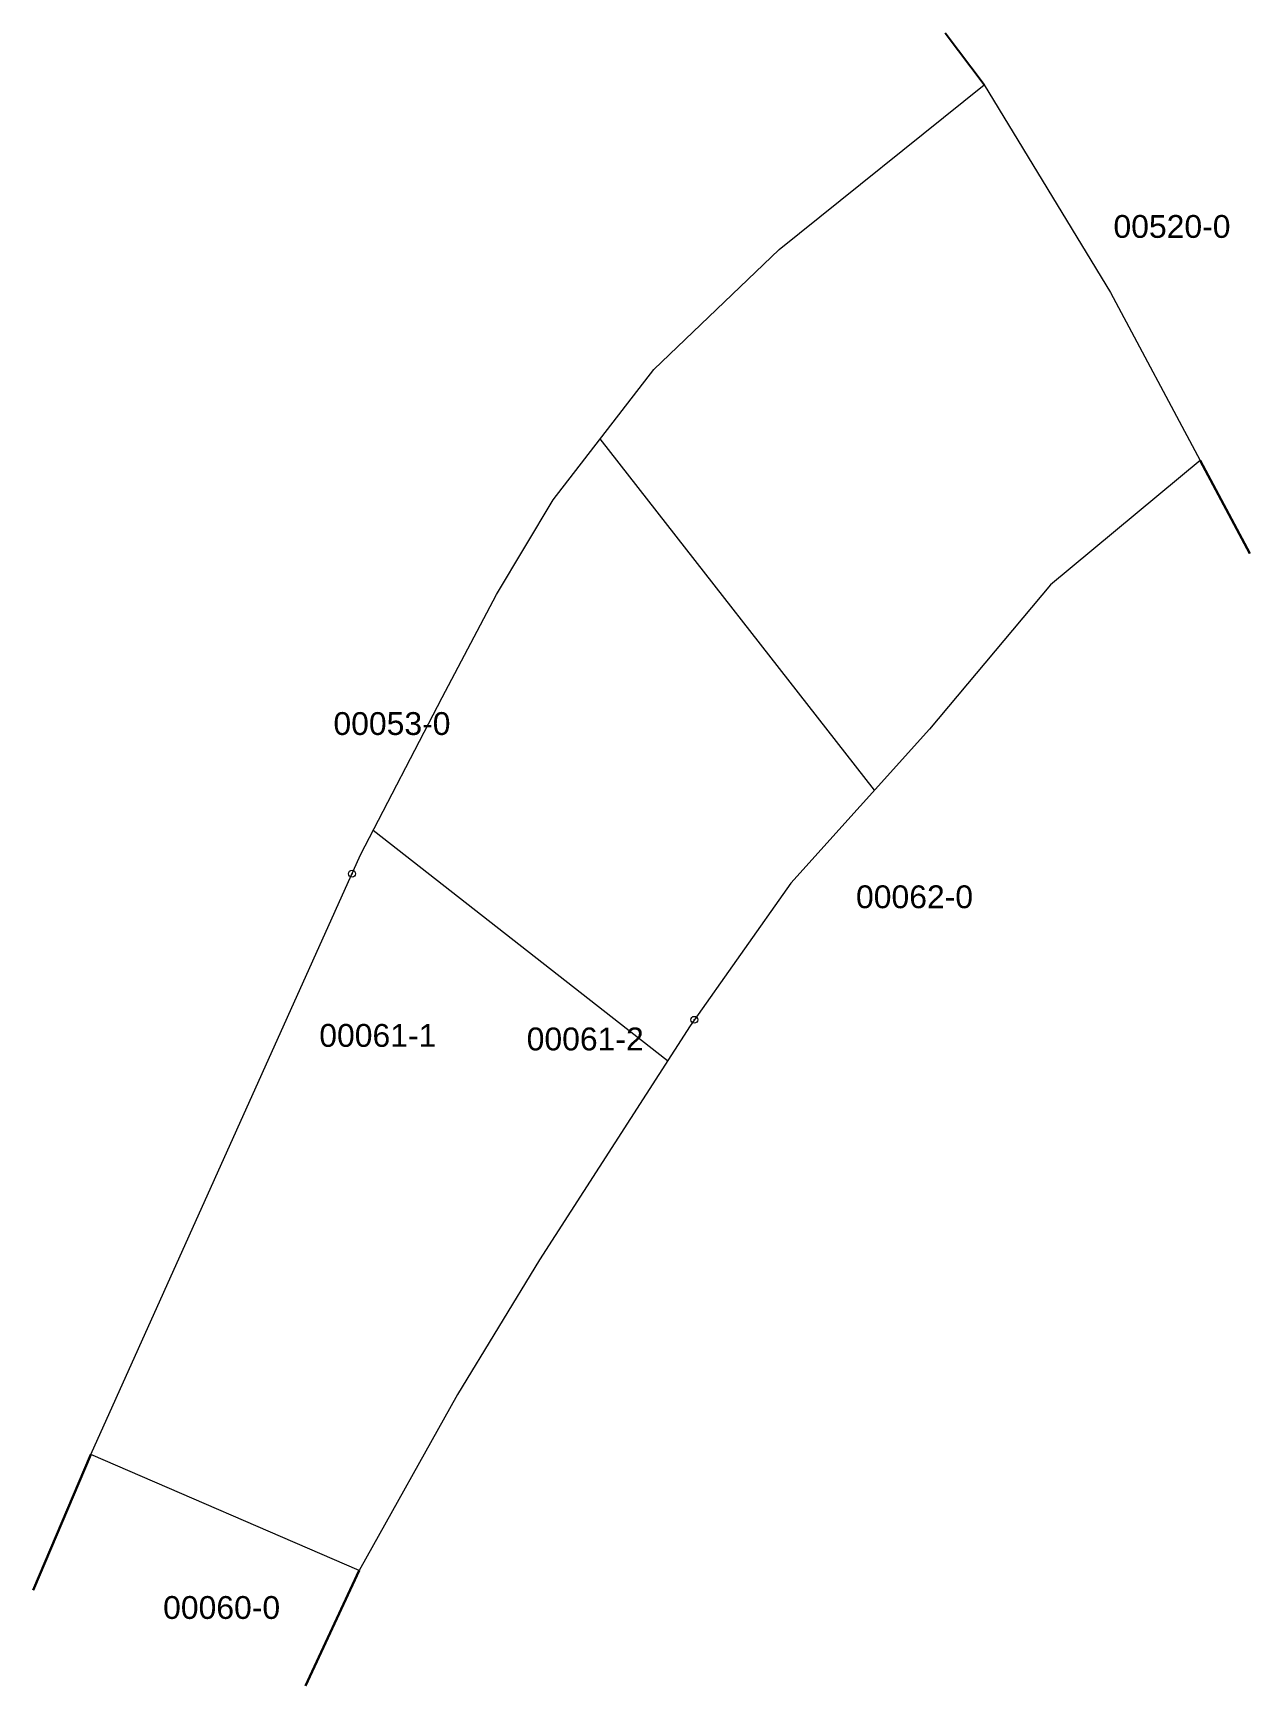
# Model space of a CAD drawing. Header units: metres. Extents: x 7513775 to 7513908, y 4699653 to 4699834.
import ezdxf

# ---------------------------------------------------------------- set-up
doc = ezdxf.new("R2010")
doc.units = ezdxf.units.M
doc.header["$PDMODE"] = 32
doc.header["$PDSIZE"] = 0.75
doc.layers.add('Ndarjet', color=1, linetype='Continuous', lineweight=0)
doc.layers.add('Parcela Baze', color=7, linetype='Continuous', lineweight=0)
for name, color, linetype in [('Nr baze', 7, 'Continuous'), ('Nr e parcelave fqinje', 8, 'Continuous'), ('Parcelat fqinje1', 8, 'Continuous')]:
    doc.layers.add(name, color=color, linetype=linetype)
doc.styles.get("Standard").update_dxf_attribs({"font": 'arial.ttf'})

msp = doc.modelspace()

# ---------------------------------------------------------------- linework, layer by layer
at = {"layer": 'Ndarjet', "flags": 128}
for points in [[(7513867.17, 4699751.11), (7513837.12, 4699789.57)], [(7513844.48, 4699721.45), (7513812.26, 4699746.68)]]:
    msp.add_lwpolyline(points, dxfattribs=at)
at = {"layer": 'Ndarjet'}
for p in [(7513809.95, 4699741.96), (7513847.42, 4699725.96)]:
    msp.add_point(p, dxfattribs=at)
at = {"layer": 'Parcela Baze', "flags": 128}
msp.add_lwpolyline([(7513879.16, 4699828.36), (7513892.99, 4699805.61), (7513902.8, 4699787.2), (7513886.41, 4699773.58), (7513873.17, 4699757.79), (7513857.99, 4699740.91), (7513846.96, 4699725.31), (7513830.48, 4699699.69), (7513821.5, 4699684.93), (7513810.73, 4699665.64), (7513781.36, 4699678.36), (7513810.88, 4699744.03), (7513819.82, 4699761.27), (7513825.78, 4699772.53), (7513831.96, 4699782.91), (7513843, 4699797.16), (7513856.71, 4699810.31), (7513879.16, 4699828.36)], dxfattribs=at)
at = {"layer": 'Parcelat fqinje1', "linetype": 'Continuous'}
for points in [[(7513879.16, 4699828.36), (7513874.88, 4699834.02)], [(7513902.8, 4699787.2), (7513908.26, 4699777.04)], [(7513908.26, 4699777.04), (7513902.8, 4699787.2)], [(7513781.36, 4699678.36), (7513775.02, 4699663.5)], [(7513775.02, 4699663.5), (7513781.36, 4699678.36)], [(7513810.73, 4699665.64), (7513804.86, 4699653.01)], [(7513804.86, 4699653.01), (7513810.73, 4699665.64)]]:
    msp.add_lwpolyline(points, dxfattribs=at)

# ---------------------------------------------------------------- texts
at = {"layer": 'Nr baze', "color": 7}
for s, p in [('00061-1', (7513806.36, 4699723)), ('00061-2', (7513829.07, 4699722.61))]:
    msp.add_text(s, height=2.5, dxfattribs=at).set_placement(p)
at = {"layer": 'Nr e parcelave fqinje'}
for s, p in [('00520-0', (7513893.32, 4699811.59)), ('00053-0', (7513807.91, 4699757.15)), ('00062-0', (7513865.13, 4699738.18)), ('00060-0', (7513789.26, 4699660.35))]:
    msp.add_text(s, height=2.5, dxfattribs=at).set_placement(p)

doc.saveas('drawing.dxf')
